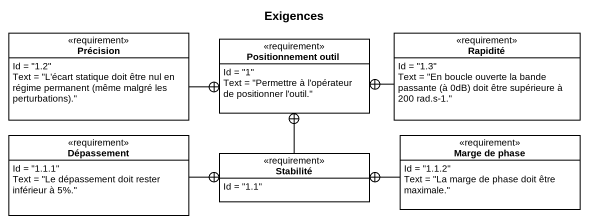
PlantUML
@startuml
title Exigences
hide circle
hide empty members
class Précision <<requirement>> {
  Id = "1.2"
  {field} Text = "L'écart statique doit être nul en régime permanent (même malgré les perturbations)."
}
class "Positionnement outil" as Positionnement_outil <<requirement>> {
  Id = "1"
  Text = "Permettre à l'opérateur de positionner l'outil."
}
class Rapidité <<requirement>> {
  Id = "1.3"
  {field} Text = "En boucle ouverte la bande passante (à 0dB) doit être supérieure à 200 rad.s-1."
}
class Dépassement <<requirement>> {
  Id = "1.1.1"
  Text = "Le dépassement doit rester inférieur à 5%."
}
class "Marge de phase" as Marge_de_phase <<requirement>> {
  Id = "1.1.2"
  Text = "La marge de phase doit être maximale."
}
class Stabilité <<requirement>> {
  Id = "1.1"
}
Précision -right-+ Positionnement_outil
Rapidité -left-+ Positionnement_outil
Dépassement -right-+ Stabilité
Marge_de_phase -left-+ Stabilité
Stabilité -up-+ Positionnement_outil
@enduml
